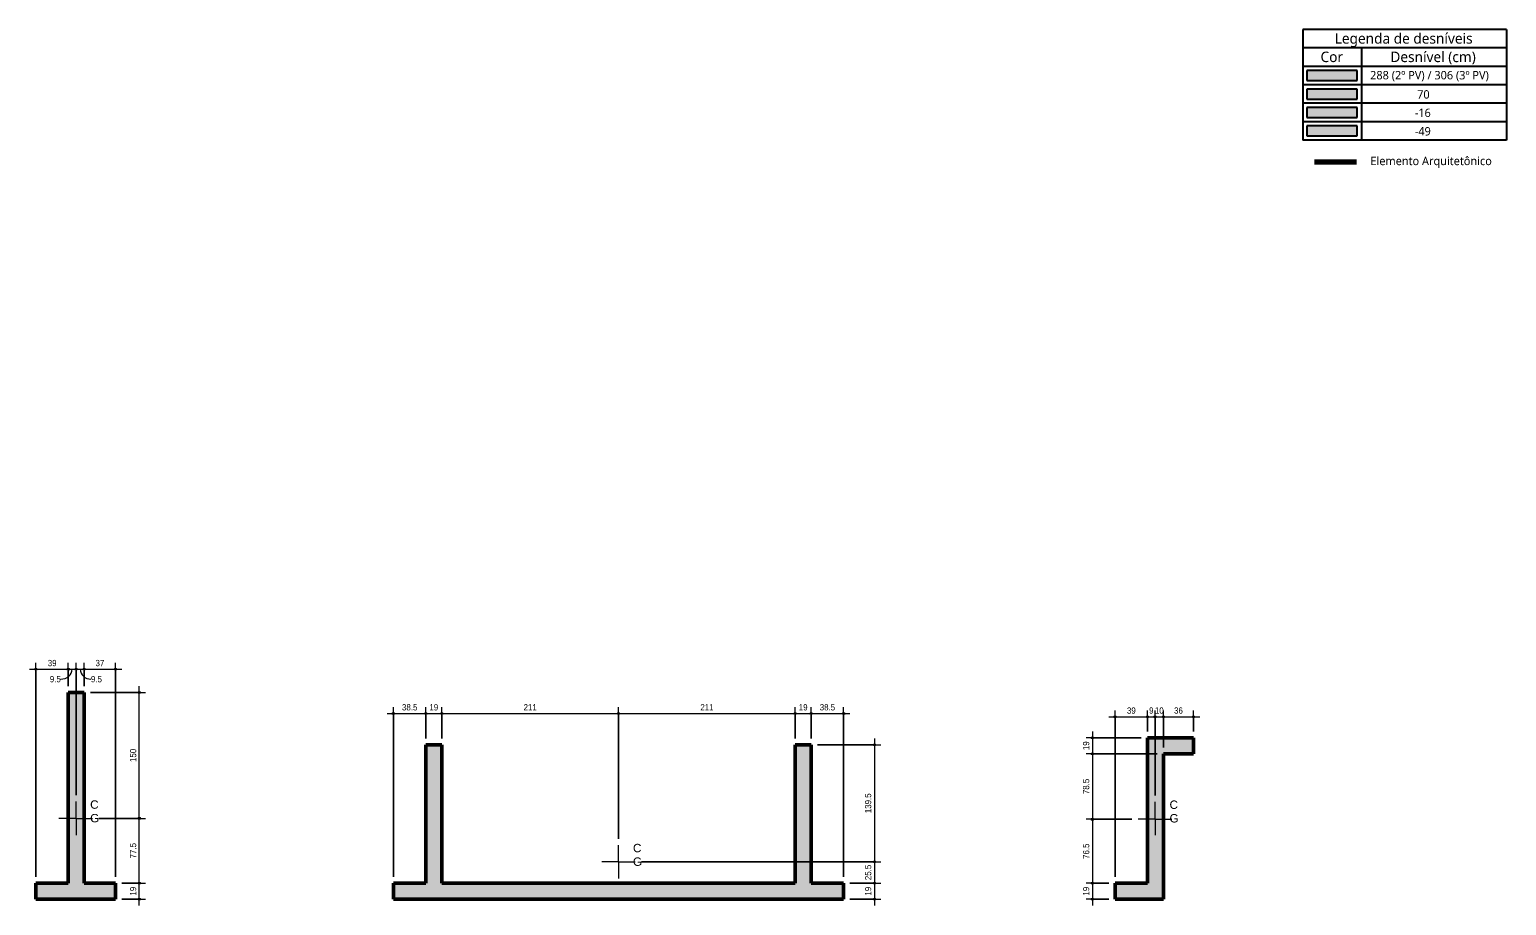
# Model space of a CAD drawing. Header units: centimetres. Extents: x -2198 to 42786, y -3196 to 88064.
# Drawn here: x 12355 to 14116, y -923 to 122 of the extents above; entities that cross this region are included whole.
import ezdxf

# ---------------------------------------------------------------- set-up
doc = ezdxf.new("R2010")
doc.units = ezdxf.units.CM
for name, color, linetype, lineweight in [('A-ANNO-DIMS', 7, 'Continuous', 9), ('A-ANNO-DIMS-50', 7, 'Continuous', 9), ('A-DETL-GENF', 7, 'Continuous', 18), ('A-DETL-IDEN', 7, 'Continuous', 9), ('A-DETL-THIN', 7, 'Continuous', 25), ('G-ANNO-TEXT', 7, 'Continuous', 9), ('S-COLS', 7, 'Continuous', 25)]:
    doc.layers.add(name, color=color, linetype=linetype, lineweight=lineweight)
doc.layers.add('A-DETL', color=7, linetype='Continuous', lineweight=18, true_color=0x00a600)
doc.styles.add('Arial_1', font='arial.ttf', dxfattribs={"height": 10})
doc.styles.add('Arial_2', font='arial.ttf', dxfattribs={"width": 0.9, "height": 7.5})
doc.styles.add('Gadugi_1', font='gadugi.ttf', dxfattribs={"height": 10})
doc.styles.add('Gadugi_5', font='gadugi.ttf', dxfattribs={"height": 12.5})
doc.dimstyles.new('PED_1_5mm_ESQ_1', dxfattribs={"dimscale": 30.48, "dimtxt": 7.651945, "dimasz": 0.328084, "dimexe": 0.246063, "dimexo": 0.246063, "dimgap": 0.049213, "dimtad": 1, "dimdec": 1, "dimrnd": 0.5, "dimdsep": 46, "dimtxsty": 'Arial_2', "dimblk1": 'DOTSMALL', "dimblk2": 'DOTSMALL', "dimsah": 1, "dimcen": 0.09, "dimdle": 0.246063, "dimazin": 0, "dimtfac": 1, "dimtdec": 4, "dimtix": 1, "dimtmove": 1, "dimatfit": 3, "dimfxl": 1, "dimtvp": 1, "dimtolj": 1, "dimtzin": 0, "dimarcsym": 2})
doc.dimstyles.new('PED_1_5mm_ESQ_3', dxfattribs={"dimscale": 30.48, "dimtxt": 7.651945, "dimasz": 0.328084, "dimexe": 0.246063, "dimexo": 0.246063, "dimgap": 0.049213, "dimtad": 1, "dimdec": 1, "dimrnd": 0.5, "dimdsep": 46, "dimtxsty": 'Arial_2', "dimblk1": 'DOTSMALL', "dimblk2": 'DOTSMALL', "dimsah": 1, "dimcen": 0.09, "dimdle": 0.246063, "dimazin": 0, "dimtfac": 1, "dimtdec": 4, "dimtix": 1, "dimtmove": 0, "dimatfit": 3, "dimfxl": 1, "dimtvp": 1, "dimtolj": 1, "dimtzin": 0, "dimarcsym": 2})

# ---------------------------------------------------------------- blocks, each defined once
blk = doc.blocks.new('DIMBLOCK343-DT E 005 - DETALHE P21')
at = {"layer": 'A-ANNO-DIMS-50'}
h = blk.add_hatch(color=256, dxfattribs=at)
edge = h.paths.add_edge_path(flags=0)
edge.add_arc((12362.4, -641.6), 1.25, 0, 360)
h = blk.add_hatch(color=256, dxfattribs=at)
edge = h.paths.add_edge_path(flags=0)
edge.add_arc((12401.1, -641.6), 1.25, 0, 360)
for p, q in [((12354.9, -641.6), (12401.1, -641.6)), ((12362.4, -889.4), (12362.4, -634.1)), ((12362.4, -641.6), (12362.4, -889.4)), ((12401.1, -661.9), (12401.1, -634.1)), ((12401.1, -641.6), (12401.1, -661.9))]:
    blk.add_line(p, q, dxfattribs=at)
for centre in [(12362.4, -641.6), (12401.1, -641.6)]:
    blk.add_circle(centre, 1.25, dxfattribs=at)
at = {"layer": 'A-ANNO-DIMS-50', "color": 0, "insert": (12376.6, -630.4), "char_height": 7.5, "width": 12.431, "attachment_point": 1, "line_spacing_factor": 0.941778, "style": 'Arial_2'}
blk.add_mtext('39', dxfattribs=at)
blk = doc.blocks.new('_DotSmall')
at = {"color": 0, "linetype": 'ByBlock', "const_width": 0.5}
blk.add_lwpolyline([(-0.0625, 0, 1), (0.0625, 0, 1)], format="xyb", close=True, dxfattribs=at)
blk = doc.blocks.new('DIMBLOCK344-DT E 005 - DETALHE P21')
at = {"layer": 'A-ANNO-DIMS-50'}
h = blk.add_hatch(color=256, dxfattribs=at)
edge = h.paths.add_edge_path(flags=0)
edge.add_arc((12401.1, -641.6), 1.25, 0, 360)
h = blk.add_hatch(color=256, dxfattribs=at)
edge = h.paths.add_edge_path(flags=0)
edge.add_arc((12410.4, -641.6), 1.25, 0, 360)
for p, q in [((12401.1, -661.9), (12401.1, -634.1)), ((12401.1, -641.6), (12410.4, -641.6)), ((12401.1, -641.6), (12401.1, -661.9)), ((12410.4, -792), (12410.4, -634.1)), ((12410.4, -641.6), (12410.4, -792))]:
    blk.add_line(p, q, dxfattribs=at)
for centre in [(12401.1, -641.6), (12410.4, -641.6)]:
    blk.add_circle(centre, 1.25, dxfattribs=at)
blk.add_ellipse((12392, -641.6), major_axis=(13.7, 0), ratio=0.857781, start_param=4.712389, end_param=6.283185, dxfattribs=at)
at = {"layer": 'A-ANNO-DIMS-50', "color": 0, "insert": (12379.1, -649.6), "char_height": 7.5, "width": 15.539, "attachment_point": 1, "line_spacing_factor": 0.941778, "style": 'Arial_2'}
blk.add_mtext('9.5', dxfattribs=at)
blk = doc.blocks.new('DIMBLOCK345-DT E 005 - DETALHE P21')
at = {"layer": 'A-ANNO-DIMS-50'}
h = blk.add_hatch(color=256, dxfattribs=at)
edge = h.paths.add_edge_path(flags=0)
edge.add_arc((12410.4, -641.6), 1.25, 0, 360)
h = blk.add_hatch(color=256, dxfattribs=at)
edge = h.paths.add_edge_path(flags=0)
edge.add_arc((12420.1, -641.6), 1.25, 0, 360)
for p, q in [((12410.4, -792), (12410.4, -634.1)), ((12410.4, -641.6), (12420.1, -641.6)), ((12410.4, -641.6), (12410.4, -792)), ((12420.1, -661.9), (12420.1, -634.1)), ((12420.1, -641.6), (12420.1, -661.9))]:
    blk.add_line(p, q, dxfattribs=at)
for centre in [(12410.4, -641.6), (12420.1, -641.6)]:
    blk.add_circle(centre, 1.25, dxfattribs=at)
blk.add_ellipse((12428.1, -641.6), major_axis=(12.8, 0), ratio=0.921926, start_param=3.141593, end_param=4.712389, dxfattribs=at)
at = {"layer": 'A-ANNO-DIMS-50', "color": 0, "insert": (12428.1, -649.6), "char_height": 7.5, "width": 15.539, "attachment_point": 1, "line_spacing_factor": 0.941778, "style": 'Arial_2'}
blk.add_mtext('9.5', dxfattribs=at)
blk = doc.blocks.new('DIMBLOCK346-DT E 005 - DETALHE P21')
at = {"layer": 'A-ANNO-DIMS-50'}
h = blk.add_hatch(color=256, dxfattribs=at)
edge = h.paths.add_edge_path(flags=0)
edge.add_arc((12420.1, -641.6), 1.25, 0, 360)
h = blk.add_hatch(color=256, dxfattribs=at)
edge = h.paths.add_edge_path(flags=0)
edge.add_arc((12457.4, -641.6), 1.25, 0, 360)
for p, q in [((12420.1, -661.9), (12420.1, -634.1)), ((12420.1, -641.6), (12464.9, -641.6)), ((12420.1, -641.6), (12420.1, -661.9)), ((12457.4, -889.4), (12457.4, -634.1)), ((12457.4, -641.6), (12457.4, -889.4))]:
    blk.add_line(p, q, dxfattribs=at)
for centre in [(12420.1, -641.6), (12457.4, -641.6)]:
    blk.add_circle(centre, 1.25, dxfattribs=at)
at = {"layer": 'A-ANNO-DIMS-50', "color": 0, "insert": (12433.6, -630.4), "char_height": 7.5, "width": 12.431, "attachment_point": 1, "line_spacing_factor": 0.941778, "style": 'Arial_2'}
blk.add_mtext('37', dxfattribs=at)
blk = doc.blocks.new('DIMBLOCK347-DT E 005 - DETALHE P21')
at = {"layer": 'A-ANNO-DIMS-50'}
h = blk.add_hatch(color=256, dxfattribs=at)
edge = h.paths.add_edge_path(flags=0)
edge.add_arc((12485.8, -896.9), 1.25, 0, 360)
h = blk.add_hatch(color=256, dxfattribs=at)
edge = h.paths.add_edge_path(flags=0)
edge.add_arc((12485.8, -915.9), 1.25, 0, 360)
for p, q in [((12464.9, -896.9), (12493.3, -896.9)), ((12485.8, -896.9), (12464.9, -896.9)), ((12485.8, -923.4), (12485.8, -896.9)), ((12464.9, -915.9), (12493.3, -915.9)), ((12485.8, -915.9), (12464.9, -915.9))]:
    blk.add_line(p, q, dxfattribs=at)
for centre in [(12485.8, -896.9), (12485.8, -915.9)]:
    blk.add_circle(centre, 1.25, dxfattribs=at)
at = {"layer": 'A-ANNO-DIMS-50', "color": 0, "insert": (12474.6, -911.6), "char_height": 7.5, "width": 12.431, "attachment_point": 1, "rotation": 90, "line_spacing_factor": 0.941778, "style": 'Arial_2'}
blk.add_mtext('19', dxfattribs=at)
blk = doc.blocks.new('DIMBLOCK348-DT E 005 - DETALHE P21')
at = {"layer": 'A-ANNO-DIMS-50'}
h = blk.add_hatch(color=256, dxfattribs=at)
edge = h.paths.add_edge_path(flags=0)
edge.add_arc((12485.8, -819.5), 1.25, 0, 360)
h = blk.add_hatch(color=256, dxfattribs=at)
edge = h.paths.add_edge_path(flags=0)
edge.add_arc((12485.8, -896.9), 1.25, 0, 360)
for p, q in [((12437.4, -819.5), (12493.3, -819.5)), ((12485.8, -819.5), (12437.4, -819.5)), ((12485.8, -896.9), (12485.8, -819.5)), ((12464.9, -896.9), (12493.3, -896.9)), ((12485.8, -896.9), (12464.9, -896.9))]:
    blk.add_line(p, q, dxfattribs=at)
for centre in [(12485.8, -819.5), (12485.8, -896.9)]:
    blk.add_circle(centre, 1.25, dxfattribs=at)
at = {"layer": 'A-ANNO-DIMS-50', "color": 0, "insert": (12474.6, -867.3), "char_height": 7.5, "width": 21.755, "attachment_point": 1, "rotation": 90, "line_spacing_factor": 0.941778, "style": 'Arial_2'}
blk.add_mtext('77.5', dxfattribs=at)
blk = doc.blocks.new('DIMBLOCK349-DT E 005 - DETALHE P21')
at = {"layer": 'A-ANNO-DIMS-50'}
h = blk.add_hatch(color=256, dxfattribs=at)
edge = h.paths.add_edge_path(flags=0)
edge.add_arc((12485.8, -669.4), 1.25, 0, 360)
h = blk.add_hatch(color=256, dxfattribs=at)
edge = h.paths.add_edge_path(flags=0)
edge.add_arc((12485.8, -819.5), 1.25, 0, 360)
for p, q in [((12485.8, -819.5), (12485.8, -661.9)), ((12427.6, -669.4), (12493.3, -669.4)), ((12485.8, -669.4), (12427.6, -669.4)), ((12437.4, -819.5), (12493.3, -819.5)), ((12485.8, -819.5), (12437.4, -819.5))]:
    blk.add_line(p, q, dxfattribs=at)
for centre in [(12485.8, -669.4), (12485.8, -819.5)]:
    blk.add_circle(centre, 1.25, dxfattribs=at)
at = {"layer": 'A-ANNO-DIMS-50', "color": 0, "insert": (12474.6, -752.2), "char_height": 7.5, "width": 18.647, "attachment_point": 1, "rotation": 90, "line_spacing_factor": 0.941778, "style": 'Arial_2'}
blk.add_mtext('150', dxfattribs=at)
blk = doc.blocks.new('DIMBLOCK350-DT E 006 - DETALHE P22')
at = {"layer": 'A-ANNO-DIMS-50'}
h = blk.add_hatch(color=256, dxfattribs=at)
edge = h.paths.add_edge_path(flags=0)
edge.add_arc((12788.8, -694.5), 1.25, 0, 360)
h = blk.add_hatch(color=256, dxfattribs=at)
edge = h.paths.add_edge_path(flags=0)
edge.add_arc((12827.5, -694.5), 1.25, 0, 360)
for p, q in [((12781.3, -694.5), (12827.5, -694.5)), ((12788.8, -889.4), (12788.8, -687)), ((12788.8, -694.5), (12788.8, -889.4)), ((12827.5, -724.3), (12827.5, -687)), ((12827.5, -694.5), (12827.5, -724.3))]:
    blk.add_line(p, q, dxfattribs=at)
for centre in [(12788.8, -694.5), (12827.5, -694.5)]:
    blk.add_circle(centre, 1.25, dxfattribs=at)
at = {"layer": 'A-ANNO-DIMS-50', "color": 0, "insert": (12799.1, -683.2), "char_height": 7.5, "width": 21.755, "attachment_point": 1, "line_spacing_factor": 0.941778, "style": 'Arial_2'}
blk.add_mtext('38.5', dxfattribs=at)
blk = doc.blocks.new('DIMBLOCK351-DT E 006 - DETALHE P22')
at = {"layer": 'A-ANNO-DIMS-50'}
h = blk.add_hatch(color=256, dxfattribs=at)
edge = h.paths.add_edge_path(flags=0)
edge.add_arc((12827.5, -694.5), 1.25, 0, 360)
h = blk.add_hatch(color=256, dxfattribs=at)
edge = h.paths.add_edge_path(flags=0)
edge.add_arc((12846.5, -694.5), 1.25, 0, 360)
for p, q in [((12827.5, -724.3), (12827.5, -687)), ((12827.5, -694.5), (12846.5, -694.5)), ((12827.5, -694.5), (12827.5, -724.3)), ((12846.5, -724.3), (12846.5, -687)), ((12846.5, -694.5), (12846.5, -724.3))]:
    blk.add_line(p, q, dxfattribs=at)
for centre in [(12827.5, -694.5), (12846.5, -694.5)]:
    blk.add_circle(centre, 1.25, dxfattribs=at)
at = {"layer": 'A-ANNO-DIMS-50', "color": 0, "insert": (12831.8, -683.2), "char_height": 7.5, "width": 12.431, "attachment_point": 1, "line_spacing_factor": 0.941778, "style": 'Arial_2'}
blk.add_mtext('19', dxfattribs=at)
blk = doc.blocks.new('DIMBLOCK352-DT E 006 - DETALHE P22')
at = {"layer": 'A-ANNO-DIMS-50'}
h = blk.add_hatch(color=256, dxfattribs=at)
edge = h.paths.add_edge_path(flags=0)
edge.add_arc((12846.5, -694.5), 1.25, 0, 360)
h = blk.add_hatch(color=256, dxfattribs=at)
edge = h.paths.add_edge_path(flags=0)
edge.add_arc((13057.3, -694.5), 1.25, 0, 360)
for p, q in [((12846.5, -724.3), (12846.5, -687)), ((12846.5, -694.5), (13057.3, -694.5)), ((12846.5, -694.5), (12846.5, -724.3)), ((13057.3, -843.9), (13057.3, -687)), ((13057.3, -694.5), (13057.3, -843.9))]:
    blk.add_line(p, q, dxfattribs=at)
for centre in [(12846.5, -694.5), (13057.3, -694.5)]:
    blk.add_circle(centre, 1.25, dxfattribs=at)
at = {"layer": 'A-ANNO-DIMS-50', "color": 0, "insert": (12944.1, -683.2), "char_height": 7.5, "width": 18.647, "attachment_point": 1, "line_spacing_factor": 0.941778, "style": 'Arial_2'}
blk.add_mtext('211', dxfattribs=at)
blk = doc.blocks.new('DIMBLOCK353-DT E 006 - DETALHE P22')
at = {"layer": 'A-ANNO-DIMS-50'}
h = blk.add_hatch(color=256, dxfattribs=at)
edge = h.paths.add_edge_path(flags=0)
edge.add_arc((13057.3, -694.5), 1.25, 0, 360)
h = blk.add_hatch(color=256, dxfattribs=at)
edge = h.paths.add_edge_path(flags=0)
edge.add_arc((13268, -694.5), 1.25, 0, 360)
for p, q in [((13057.3, -843.9), (13057.3, -687)), ((13057.3, -694.5), (13268, -694.5)), ((13057.3, -694.5), (13057.3, -843.9)), ((13268, -724.3), (13268, -687)), ((13268, -694.5), (13268, -724.3))]:
    blk.add_line(p, q, dxfattribs=at)
for centre in [(13057.3, -694.5), (13268, -694.5)]:
    blk.add_circle(centre, 1.25, dxfattribs=at)
at = {"layer": 'A-ANNO-DIMS-50', "color": 0, "insert": (13154.9, -683.2), "char_height": 7.5, "width": 18.647, "attachment_point": 1, "line_spacing_factor": 0.941778, "style": 'Arial_2'}
blk.add_mtext('211', dxfattribs=at)
blk = doc.blocks.new('DIMBLOCK354-DT E 006 - DETALHE P22')
at = {"layer": 'A-ANNO-DIMS-50'}
h = blk.add_hatch(color=256, dxfattribs=at)
edge = h.paths.add_edge_path(flags=0)
edge.add_arc((13268, -694.5), 1.25, 0, 360)
h = blk.add_hatch(color=256, dxfattribs=at)
edge = h.paths.add_edge_path(flags=0)
edge.add_arc((13287, -694.5), 1.25, 0, 360)
for p, q in [((13268, -724.3), (13268, -687)), ((13268, -694.5), (13287, -694.5)), ((13268, -694.5), (13268, -724.3)), ((13287, -724.3), (13287, -687)), ((13287, -694.5), (13287, -724.3))]:
    blk.add_line(p, q, dxfattribs=at)
for centre in [(13268, -694.5), (13287, -694.5)]:
    blk.add_circle(centre, 1.25, dxfattribs=at)
at = {"layer": 'A-ANNO-DIMS-50', "color": 0, "insert": (13272.3, -683.2), "char_height": 7.5, "width": 12.431, "attachment_point": 1, "line_spacing_factor": 0.941778, "style": 'Arial_2'}
blk.add_mtext('19', dxfattribs=at)
blk = doc.blocks.new('DIMBLOCK355-DT E 006 - DETALHE P22')
at = {"layer": 'A-ANNO-DIMS-50'}
h = blk.add_hatch(color=256, dxfattribs=at)
edge = h.paths.add_edge_path(flags=0)
edge.add_arc((13287, -694.5), 1.25, 0, 360)
h = blk.add_hatch(color=256, dxfattribs=at)
edge = h.paths.add_edge_path(flags=0)
edge.add_arc((13325.8, -694.5), 1.25, 0, 360)
for p, q in [((13287, -724.3), (13287, -687)), ((13287, -694.5), (13333.3, -694.5)), ((13287, -694.5), (13287, -724.3)), ((13325.8, -889.4), (13325.8, -687)), ((13325.8, -694.5), (13325.8, -889.4))]:
    blk.add_line(p, q, dxfattribs=at)
for centre in [(13287, -694.5), (13325.8, -694.5)]:
    blk.add_circle(centre, 1.25, dxfattribs=at)
at = {"layer": 'A-ANNO-DIMS-50', "color": 0, "insert": (13297.3, -683.2), "char_height": 7.5, "width": 21.755, "attachment_point": 1, "line_spacing_factor": 0.941778, "style": 'Arial_2'}
blk.add_mtext('38.5', dxfattribs=at)
blk = doc.blocks.new('DIMBLOCK356-DT E 006 - DETALHE P22')
at = {"layer": 'A-ANNO-DIMS-50'}
h = blk.add_hatch(color=256, dxfattribs=at)
edge = h.paths.add_edge_path(flags=0)
edge.add_arc((13362.5, -731.8), 1.25, 0, 360)
h = blk.add_hatch(color=256, dxfattribs=at)
edge = h.paths.add_edge_path(flags=0)
edge.add_arc((13362.5, -871.4), 1.25, 0, 360)
for p, q in [((13294.5, -731.8), (13370, -731.8)), ((13362.5, -731.8), (13294.5, -731.8)), ((13362.5, -724.3), (13362.5, -871.4)), ((13084.8, -871.4), (13370, -871.4)), ((13362.5, -871.4), (13084.8, -871.4))]:
    blk.add_line(p, q, dxfattribs=at)
for centre in [(13362.5, -731.8), (13362.5, -871.4)]:
    blk.add_circle(centre, 1.25, dxfattribs=at)
at = {"layer": 'A-ANNO-DIMS-50', "color": 0, "insert": (13351.2, -813.3), "char_height": 7.5, "width": 27.971, "attachment_point": 1, "rotation": 90, "line_spacing_factor": 0.941778, "style": 'Arial_2'}
blk.add_mtext('139.5', dxfattribs=at)
blk = doc.blocks.new('DIMBLOCK357-DT E 006 - DETALHE P22')
at = {"layer": 'A-ANNO-DIMS-50'}
h = blk.add_hatch(color=256, dxfattribs=at)
edge = h.paths.add_edge_path(flags=0)
edge.add_arc((13362.5, -871.4), 1.25, 0, 360)
h = blk.add_hatch(color=256, dxfattribs=at)
edge = h.paths.add_edge_path(flags=0)
edge.add_arc((13362.5, -896.9), 1.25, 0, 360)
for p, q in [((13084.8, -871.4), (13370, -871.4)), ((13362.5, -871.4), (13084.8, -871.4)), ((13362.5, -871.4), (13362.5, -896.9)), ((13333.3, -896.9), (13370, -896.9)), ((13362.5, -896.9), (13333.3, -896.9))]:
    blk.add_line(p, q, dxfattribs=at)
for centre in [(13362.5, -871.4), (13362.5, -896.9)]:
    blk.add_circle(centre, 1.25, dxfattribs=at)
at = {"layer": 'A-ANNO-DIMS-50', "color": 0, "insert": (13351.2, -893.2), "char_height": 7.5, "width": 21.755, "attachment_point": 1, "rotation": 90, "line_spacing_factor": 0.941778, "style": 'Arial_2'}
blk.add_mtext('25.5', dxfattribs=at)
blk = doc.blocks.new('DIMBLOCK358-DT E 006 - DETALHE P22')
at = {"layer": 'A-ANNO-DIMS-50'}
h = blk.add_hatch(color=256, dxfattribs=at)
edge = h.paths.add_edge_path(flags=0)
edge.add_arc((13362.5, -896.9), 1.25, 0, 360)
h = blk.add_hatch(color=256, dxfattribs=at)
edge = h.paths.add_edge_path(flags=0)
edge.add_arc((13362.5, -915.9), 1.25, 0, 360)
for p, q in [((13333.3, -896.9), (13370, -896.9)), ((13362.5, -896.9), (13333.3, -896.9)), ((13362.5, -896.9), (13362.5, -923.4)), ((13333.3, -915.9), (13370, -915.9)), ((13362.5, -915.9), (13333.3, -915.9))]:
    blk.add_line(p, q, dxfattribs=at)
for centre in [(13362.5, -896.9), (13362.5, -915.9)]:
    blk.add_circle(centre, 1.25, dxfattribs=at)
at = {"layer": 'A-ANNO-DIMS-50', "color": 0, "insert": (13351.2, -911.6), "char_height": 7.5, "width": 12.431, "attachment_point": 1, "rotation": 90, "line_spacing_factor": 0.941778, "style": 'Arial_2'}
blk.add_mtext('19', dxfattribs=at)
blk = doc.blocks.new('DIMBLOCK359-DT E 007 - DETALHE P24')
at = {"layer": 'A-ANNO-DIMS-50'}
h = blk.add_hatch(color=256, dxfattribs=at)
edge = h.paths.add_edge_path(flags=0)
edge.add_arc((13649.5, -698.3), 1.25, 0, 360)
h = blk.add_hatch(color=256, dxfattribs=at)
edge = h.paths.add_edge_path(flags=0)
edge.add_arc((13688.2, -698.3), 1.25, 0, 360)
for p, q in [((13642, -698.3), (13688.2, -698.3)), ((13649.5, -889.4), (13649.5, -690.8)), ((13649.5, -698.3), (13649.5, -889.4)), ((13688.2, -715.9), (13688.2, -690.8)), ((13688.2, -698.3), (13688.2, -715.9))]:
    blk.add_line(p, q, dxfattribs=at)
for centre in [(13649.5, -698.3), (13688.2, -698.3)]:
    blk.add_circle(centre, 1.25, dxfattribs=at)
at = {"layer": 'A-ANNO-DIMS-50', "color": 0, "insert": (13663.7, -687.1), "char_height": 7.5, "width": 12.431, "attachment_point": 1, "line_spacing_factor": 0.941778, "style": 'Arial_2'}
blk.add_mtext('39', dxfattribs=at)
blk = doc.blocks.new('DIMBLOCK360-DT E 007 - DETALHE P24')
at = {"layer": 'A-ANNO-DIMS-50'}
h = blk.add_hatch(color=256, dxfattribs=at)
edge = h.paths.add_edge_path(flags=0)
edge.add_arc((13688.2, -698.3), 1.25, 0, 360)
h = blk.add_hatch(color=256, dxfattribs=at)
edge = h.paths.add_edge_path(flags=0)
edge.add_arc((13697.2, -698.3), 1.25, 0, 360)
for p, q in [((13688.2, -715.9), (13688.2, -690.8)), ((13688.2, -698.3), (13697.2, -698.3)), ((13688.2, -698.3), (13688.2, -715.9)), ((13697.2, -792.2), (13697.2, -690.8)), ((13697.2, -698.3), (13697.2, -792.2))]:
    blk.add_line(p, q, dxfattribs=at)
for centre in [(13688.2, -698.3), (13697.2, -698.3)]:
    blk.add_circle(centre, 1.25, dxfattribs=at)
at = {"layer": 'A-ANNO-DIMS-50', "color": 0, "insert": (13690.1, -687.1), "char_height": 7.5, "width": 6.216, "attachment_point": 1, "line_spacing_factor": 0.941778, "style": 'Arial_2'}
blk.add_mtext('9', dxfattribs=at)
blk = doc.blocks.new('DIMBLOCK361-DT E 007 - DETALHE P24')
at = {"layer": 'A-ANNO-DIMS-50'}
h = blk.add_hatch(color=256, dxfattribs=at)
edge = h.paths.add_edge_path(flags=0)
edge.add_arc((13697.2, -698.3), 1.25, 0, 360)
h = blk.add_hatch(color=256, dxfattribs=at)
edge = h.paths.add_edge_path(flags=0)
edge.add_arc((13707.2, -698.3), 1.25, 0, 360)
for p, q in [((13697.2, -792.2), (13697.2, -690.8)), ((13697.2, -698.3), (13707.2, -698.3)), ((13697.2, -698.3), (13697.2, -792.2)), ((13707.2, -734.9), (13707.2, -690.8)), ((13707.2, -698.3), (13707.2, -734.9))]:
    blk.add_line(p, q, dxfattribs=at)
for centre in [(13697.2, -698.3), (13707.2, -698.3)]:
    blk.add_circle(centre, 1.25, dxfattribs=at)
at = {"layer": 'A-ANNO-DIMS-50', "color": 0, "insert": (13697, -687.1), "char_height": 7.5, "width": 12.431, "attachment_point": 1, "line_spacing_factor": 0.941778, "style": 'Arial_2'}
blk.add_mtext('10', dxfattribs=at)
blk = doc.blocks.new('DIMBLOCK362-DT E 007 - DETALHE P24')
at = {"layer": 'A-ANNO-DIMS-50'}
h = blk.add_hatch(color=256, dxfattribs=at)
edge = h.paths.add_edge_path(flags=0)
edge.add_arc((13707.2, -698.3), 1.25, 0, 360)
h = blk.add_hatch(color=256, dxfattribs=at)
edge = h.paths.add_edge_path(flags=0)
edge.add_arc((13743, -698.3), 1.25, 0, 360)
for p, q in [((13707.2, -734.9), (13707.2, -690.8)), ((13707.2, -698.3), (13750.5, -698.3)), ((13707.2, -698.3), (13707.2, -734.9)), ((13743, -715.9), (13743, -690.8)), ((13743, -698.3), (13743, -715.9))]:
    blk.add_line(p, q, dxfattribs=at)
for centre in [(13707.2, -698.3), (13743, -698.3)]:
    blk.add_circle(centre, 1.25, dxfattribs=at)
at = {"layer": 'A-ANNO-DIMS-50', "color": 0, "insert": (13719.9, -687.1), "char_height": 7.5, "width": 12.431, "attachment_point": 1, "line_spacing_factor": 0.941778, "style": 'Arial_2'}
blk.add_mtext('36', dxfattribs=at)
blk = doc.blocks.new('DIMBLOCK363-DT E 007 - DETALHE P24')
at = {"layer": 'A-ANNO-DIMS-50'}
h = blk.add_hatch(color=256, dxfattribs=at)
edge = h.paths.add_edge_path(flags=0)
edge.add_arc((13622.4, -723.4), 1.25, 0, 360)
h = blk.add_hatch(color=256, dxfattribs=at)
edge = h.paths.add_edge_path(flags=0)
edge.add_arc((13622.4, -742.4), 1.25, 0, 360)
for p, q in [((13622.4, -715.9), (13622.4, -742.4)), ((13680.7, -723.4), (13614.9, -723.4)), ((13622.4, -723.4), (13680.7, -723.4)), ((13699.7, -742.4), (13614.9, -742.4)), ((13622.4, -742.4), (13699.7, -742.4))]:
    blk.add_line(p, q, dxfattribs=at)
for centre in [(13622.4, -723.4), (13622.4, -742.4)]:
    blk.add_circle(centre, 1.25, dxfattribs=at)
at = {"layer": 'A-ANNO-DIMS-50', "color": 0, "insert": (13611.2, -738.1), "char_height": 7.5, "width": 12.431, "attachment_point": 1, "rotation": 90, "line_spacing_factor": 0.941778, "style": 'Arial_2'}
blk.add_mtext('19', dxfattribs=at)
blk = doc.blocks.new('DIMBLOCK364-DT E 007 - DETALHE P24')
at = {"layer": 'A-ANNO-DIMS-50'}
h = blk.add_hatch(color=256, dxfattribs=at)
edge = h.paths.add_edge_path(flags=0)
edge.add_arc((13622.4, -742.4), 1.25, 0, 360)
h = blk.add_hatch(color=256, dxfattribs=at)
edge = h.paths.add_edge_path(flags=0)
edge.add_arc((13622.4, -820.6), 1.25, 0, 360)
for p, q in [((13699.7, -742.4), (13614.9, -742.4)), ((13622.4, -742.4), (13622.4, -820.6)), ((13622.4, -742.4), (13699.7, -742.4)), ((13669.7, -820.6), (13614.9, -820.6)), ((13622.4, -820.6), (13669.7, -820.6))]:
    blk.add_line(p, q, dxfattribs=at)
for centre in [(13622.4, -742.4), (13622.4, -820.6)]:
    blk.add_circle(centre, 1.25, dxfattribs=at)
at = {"layer": 'A-ANNO-DIMS-50', "color": 0, "insert": (13611.2, -790.6), "char_height": 7.5, "width": 21.755, "attachment_point": 1, "rotation": 90, "line_spacing_factor": 0.941778, "style": 'Arial_2'}
blk.add_mtext('78.5', dxfattribs=at)
blk = doc.blocks.new('DIMBLOCK365-DT E 007 - DETALHE P24')
at = {"layer": 'A-ANNO-DIMS-50'}
h = blk.add_hatch(color=256, dxfattribs=at)
edge = h.paths.add_edge_path(flags=0)
edge.add_arc((13622.4, -820.6), 1.25, 0, 360)
h = blk.add_hatch(color=256, dxfattribs=at)
edge = h.paths.add_edge_path(flags=0)
edge.add_arc((13622.4, -896.9), 1.25, 0, 360)
for p, q in [((13669.7, -820.6), (13614.9, -820.6)), ((13622.4, -820.6), (13622.4, -896.9)), ((13622.4, -820.6), (13669.7, -820.6)), ((13642, -896.9), (13614.9, -896.9)), ((13622.4, -896.9), (13642, -896.9))]:
    blk.add_line(p, q, dxfattribs=at)
for centre in [(13622.4, -820.6), (13622.4, -896.9)]:
    blk.add_circle(centre, 1.25, dxfattribs=at)
at = {"layer": 'A-ANNO-DIMS-50', "color": 0, "insert": (13611.2, -867.9), "char_height": 7.5, "width": 21.755, "attachment_point": 1, "rotation": 90, "line_spacing_factor": 0.941778, "style": 'Arial_2'}
blk.add_mtext('76.5', dxfattribs=at)
blk = doc.blocks.new('DIMBLOCK366-DT E 007 - DETALHE P24')
at = {"layer": 'A-ANNO-DIMS-50'}
h = blk.add_hatch(color=256, dxfattribs=at)
edge = h.paths.add_edge_path(flags=0)
edge.add_arc((13622.4, -896.9), 1.25, 0, 360)
h = blk.add_hatch(color=256, dxfattribs=at)
edge = h.paths.add_edge_path(flags=0)
edge.add_arc((13622.4, -915.9), 1.25, 0, 360)
for p, q in [((13642, -896.9), (13614.9, -896.9)), ((13622.4, -896.9), (13622.4, -923.4)), ((13622.4, -896.9), (13642, -896.9)), ((13642, -915.9), (13614.9, -915.9)), ((13622.4, -915.9), (13642, -915.9))]:
    blk.add_line(p, q, dxfattribs=at)
for centre in [(13622.4, -896.9), (13622.4, -915.9)]:
    blk.add_circle(centre, 1.25, dxfattribs=at)
at = {"layer": 'A-ANNO-DIMS-50', "color": 0, "insert": (13611.2, -911.6), "char_height": 7.5, "width": 12.431, "attachment_point": 1, "rotation": 90, "line_spacing_factor": 0.941778, "style": 'Arial_2'}
blk.add_mtext('19', dxfattribs=at)

msp = doc.modelspace()

# ---------------------------------------------------------------- hatches: boundary and pattern name
at = {"layer": 'A-DETL-GENF', "true_color": 0xe6b8b7}
msp.add_hatch(color=9, dxfattribs=at).paths.add_polyline_path([(13938.3, 60.81), (13938.3, 72.81), (13878.3, 72.81), (13878.3, 60.81)], flags=0)
at = {"layer": 'A-DETL-GENF', "true_color": 0xccffcc}
msp.add_hatch(color=254, dxfattribs=at).paths.add_polyline_path([(13938.3, 38.81), (13938.3, 50.81), (13878.3, 50.81), (13878.3, 38.81)], flags=0)
at = {"layer": 'A-DETL-GENF', "true_color": 0xffffcc}
msp.add_hatch(color=7, dxfattribs=at).paths.add_polyline_path([(13938.3, 16.81), (13938.3, 28.81), (13878.3, 28.81), (13878.3, 16.81)], flags=0)
at = {"layer": 'A-DETL-GENF', "true_color": 0xa7d7e1}
msp.add_hatch(color=9, dxfattribs=at).paths.add_polyline_path([(13938.3, -5.19), (13938.3, 6.81), (13878.3, 6.81), (13878.3, -5.19)], flags=0)
at = {"layer": 'S-COLS', "true_color": 0x808080}
for points in [[(12362.38, -915.95), (12457.38, -915.95), (12457.38, -896.95), (12420.13, -896.95), (12420.13, -669.38), (12401.13, -669.38), (12401.13, -896.95), (12362.38, -896.95)], [(12788.77, -915.95), (13325.76, -915.95), (13325.76, -896.95), (13287.01, -896.95), (13287.01, -731.83), (13268.01, -731.83), (13268.01, -896.95), (12846.5, -896.95), (12846.5, -731.83), (12827.5, -731.83), (12827.5, -896.95), (12788.77, -896.95)], [(13707.23, -915.95), (13707.23, -742.38), (13742.98, -742.38), (13742.98, -723.38), (13688.23, -723.38), (13688.23, -896.95), (13649.48, -896.95), (13649.48, -915.95)]]:
    msp.add_hatch(color=8, dxfattribs=at).paths.add_polyline_path(points, flags=0)

# ---------------------------------------------------------------- linework, layer by layer
at = {"layer": 'A-DETL', "color": 7}
for p, q in [((12410.4, -819.47), (12410.4, -799.47)), ((13697.21, -820.64), (13697.21, -799.66)), ((12410.4, -819.47), (12389.88, -819.47)), ((12410.4, -819.47), (12429.88, -819.47)), ((12410.4, -819.47), (12410.4, -839.47)), ((13697.21, -820.64), (13677.21, -820.64)), ((13697.21, -820.64), (13717.21, -820.64)), ((13697.21, -820.64), (13697.21, -839.66)), ((13057.26, -871.39), (13057.26, -851.39)), ((13057.26, -871.39), (13037.27, -871.39)), ((13057.26, -871.39), (13077.27, -871.39)), ((13057.26, -871.39), (13057.26, -891.39))]:
    msp.add_line(p, q, dxfattribs=at)
at = {"layer": 'A-DETL-THIN'}
for p, q in [((14116.3, 121.81), (13873.3, 121.81)), ((13873.3, 121.81), (13873.3, -10.19)), ((14116.3, 121.81), (14116.3, -10.19)), ((14116.3, 99.81), (13873.3, 99.81)), ((13943.3, 99.81), (13943.3, -10.19)), ((14116.3, 77.81), (13873.3, 77.81)), ((13938.3, 72.81), (13878.3, 72.81)), ((13878.3, 72.81), (13878.3, 60.81)), ((13938.3, 60.81), (13938.3, 72.81)), ((14116.3, 55.81), (13873.3, 55.81)), ((13878.3, 60.81), (13938.3, 60.81)), ((13938.3, 50.81), (13878.3, 50.81)), ((13878.3, 50.81), (13878.3, 38.81)), ((13878.3, 38.81), (13938.3, 38.81)), ((13938.3, 38.81), (13938.3, 50.81)), ((14116.3, 33.81), (13873.3, 33.81)), ((13938.3, 28.81), (13878.3, 28.81)), ((13878.3, 28.81), (13878.3, 16.81)), ((13938.3, 16.81), (13938.3, 28.81)), ((14116.3, 11.81), (13873.3, 11.81)), ((13878.3, 16.81), (13938.3, 16.81)), ((13938.3, 6.81), (13878.3, 6.81)), ((13878.3, 6.81), (13878.3, -5.19)), ((13938.3, -5.19), (13938.3, 6.81)), ((14116.3, -10.19), (13873.3, -10.19)), ((13878.3, -5.19), (13938.3, -5.19))]:
    msp.add_line(p, q, dxfattribs=at)
at = {"layer": 'A-DETL-THIN', "color": 190, "lineweight": 70, "true_color": 0x8000ff}
msp.add_line((13937.44, -36.35), (13887.44, -36.35), dxfattribs=at)
at = {"layer": 'S-COLS', "lineweight": 50}
for p, q in [((12401.13, -896.95), (12401.13, -669.38)), ((12401.13, -669.38), (12420.13, -669.38)), ((12420.13, -669.38), (12420.13, -896.95)), ((12827.5, -896.95), (12827.5, -731.83)), ((12827.5, -731.83), (12846.5, -731.83)), ((12846.5, -731.83), (12846.5, -896.95)), ((13268.01, -896.95), (13268.01, -731.83)), ((13268.01, -731.83), (13287.01, -731.83)), ((13287.01, -731.83), (13287.01, -896.95)), ((13688.23, -896.95), (13688.23, -723.38)), ((13688.23, -723.38), (13742.98, -723.38)), ((13742.98, -723.38), (13742.98, -742.38)), ((13742.98, -742.38), (13707.23, -742.38)), ((13707.23, -742.38), (13707.23, -915.95)), ((12362.38, -915.95), (12362.38, -896.95)), ((12362.38, -896.95), (12401.13, -896.95)), ((12420.13, -896.95), (12457.38, -896.95)), ((12457.38, -896.95), (12457.38, -915.95)), ((12788.77, -915.95), (12788.77, -896.95)), ((12788.77, -896.95), (12827.5, -896.95)), ((12846.5, -896.95), (13268.01, -896.95)), ((13287.01, -896.95), (13325.76, -896.95)), ((13325.76, -896.95), (13325.76, -915.95)), ((13649.48, -915.95), (13649.48, -896.95)), ((13649.48, -896.95), (13688.23, -896.95)), ((12457.38, -915.95), (12362.38, -915.95)), ((13325.76, -915.95), (12788.77, -915.95)), ((13707.23, -915.95), (13649.48, -915.95))]:
    msp.add_line(p, q, dxfattribs=at)

# ---------------------------------------------------------------- texts
at = {"layer": 'A-DETL-IDEN', "char_height": 10, "attachment_point": 1, "style": 'Gadugi_1'}
for s, insert, width in [('70', (14009.78, 49.39), 18.4388), ('-16', (14006.96, 27.39), 25.2532), ('-49', (14006.96, 5.39), 25.2532)]:
    msp.add_mtext(s, dxfattribs=dict(at, insert=insert, width=width))
at = {"layer": 'G-ANNO-TEXT', "attachment_point": 1}
for s, insert, char_height, width, style in [('Legenda de desníveis', (13911.48, 117.44), 12.5, 200.8227, 'Gadugi_5'), ('Cor', (13894.57, 95.44), 12.5, 32.8692, 'Gadugi_5'), ('Desnível (cm)', (13977.87, 95.44), 12.5, 125.4641, 'Gadugi_5'), ('288 (2º PV) / 306 (3º PV)', (13953.72, 72.31), 10, 186.3923, 'Gadugi_1'), ('Elemento Arquitetônico', (13954.07, -30), 10, 179.1772, 'Gadugi_1'), ('C', (12427.14, -798.03), 10, 12.4262, 'Arial_1'), ('C', (13714.47, -798.22), 10, 12.4262, 'Arial_1'), ('G', (12427.14, -814.23), 10, 13.2278, 'Arial_1'), ('G', (13714.47, -814.42), 10, 13.2278, 'Arial_1'), ('C', (13074.53, -849.94), 10, 12.4262, 'Arial_1'), ('G', (13074.53, -866.15), 10, 13.2278, 'Arial_1')]:
    msp.add_mtext(s, dxfattribs=dict(at, insert=insert, char_height=char_height, width=width, style=style))

# ---------------------------------------------------------------- dimensions: what is measured, and where the dimension line sits
at = {"layer": 'A-ANNO-DIMS'}
for base, p1, p2, override, picture, middle in [((12401.1257862, -641.6444617), (12362.3757861, -896.9495001), (12401.1257862, -669.3807419), {"dimpost": '<>', "dimfxl": 230.844325}, 'DIMBLOCK343-DT E 005 - DETALHE P21', (12381.7507862, -636.3126062)), ((12457.3757861, -641.6444617), (12420.1257862, -669.3807419), (12457.3757861, -896.9495001), {"dimpost": '<>', "dimfxl": 230.597273}, 'DIMBLOCK346-DT E 005 - DETALHE P21', (12438.7507862, -636.3126062)), ((12827.5, -694.47), (12788.77, -896.95), (12827.5, -731.83), {"dimpost": '<>', "dimfxl": 169.602953}, 'DIMBLOCK350-DT E 006 - DETALHE P22', (12808.13, -689.14)), ((12846.5, -694.47), (12827.5, -731.83), (12846.5, -731.83), {"dimpost": '<>', "dimfxl": 19}, 'DIMBLOCK351-DT E 006 - DETALHE P22', (12837, -689.14)), ((13057.26, -694.47), (12846.5, -731.83), (13057.26, -851.39), {"dimpost": '<>', "dimfxl": 242.313026}, 'DIMBLOCK352-DT E 006 - DETALHE P22', (12951.88, -689.21)), ((13268.014, -694.4711), (13057.2583, -851.3925), (13268.014, -731.8273), {"dimpost": '<>', "dimfxl": 242.309293}, 'DIMBLOCK353-DT E 006 - DETALHE P22', (13162.6361, -689.2058)), ((13287.01, -694.47), (13268.01, -731.83), (13287.01, -731.83), {"dimpost": '<>', "dimfxl": 19}, 'DIMBLOCK354-DT E 006 - DETALHE P22', (13277.51, -689.14)), ((13325.7606, -694.4711), (13287.014, -731.8273), (13325.7606, -896.9495), {"dimpost": '<>', "dimfxl": 169.607285}, 'DIMBLOCK355-DT E 006 - DETALHE P22', (13306.3873, -689.1392)), ((13688.23199, -698.3091), (13649.48198, -896.948), (13688.23199, -723.37934), {"dimpost": '<>', "dimfxl": 177.841624}, 'DIMBLOCK359-DT E 007 - DETALHE P24', (13668.85698, -692.97724)), ((13697.21, -698.31), (13688.23, -723.38), (13697.21, -799.66), {"dimpost": '<>', "dimfxl": 76.810462}, 'DIMBLOCK360-DT E 007 - DETALHE P24', (13692.72, -692.98)), ((13707.23, -698.31), (13697.21, -799.66), (13707.23, -742.38), {"dimpost": '<>', "dimfxl": 58.154949}, 'DIMBLOCK361-DT E 007 - DETALHE P24', (13702.22, -692.98)), ((13742.98198903, -698.30909692), (13707.23198903, -742.37933924), (13742.98198903, -723.37933924), {"dimpost": '<>', "dimfxl": 40.485337}, 'DIMBLOCK362-DT E 007 - DETALHE P24', (13725.10698903, -692.97724151))]:
    dim = msp.add_linear_dim(base=base, p1=p1, p2=p2, dimstyle='PED_1_5mm_ESQ_3', override=override, dxfattribs=at)
    dim.commit()
    dim.dimension.update_dxf_attribs({"geometry": picture, "text_midpoint": middle})
for base, p1, p2, override, picture, middle in [((12410.4, -641.64), (12401.13, -669.38), (12410.4, -799.47), {"dimpost": '<>', "dimfxl": 130.423471}, 'DIMBLOCK344-DT E 005 - DETALHE P21', (12386.84, -654.59)), ((12420.13, -641.64), (12410.4, -799.47), (12420.13, -669.38), {"dimpost": '<>', "dimfxl": 130.455646}, 'DIMBLOCK345-DT E 005 - DETALHE P21', (12435.83, -654.59))]:
    dim = msp.add_linear_dim(base=base, p1=p1, p2=p2, dimstyle='PED_1_5mm_ESQ_1', override=override, dxfattribs=at)
    dim.commit()
    dim.dimension.update_dxf_attribs({"geometry": picture, "text_midpoint": middle, "dimtype": 160})
for base, p1, p2, override, picture, middle in [((12485.84, -669.38), (12429.88, -819.47), (12420.13, -669.38), {"dimpost": '<>', "dimfxl": 150.409312}, 'DIMBLOCK349-DT E 005 - DETALHE P21', (12480.51, -744.43)), ((13622.4, -742.38), (13688.23, -723.38), (13707.23, -742.38), {"dimpost": '<>', "dimfxl": 26.870058}, 'DIMBLOCK363-DT E 007 - DETALHE P24', (13617.07, -732.88)), ((13362.46, -871.39), (13287.01, -731.83), (13077.27, -871.39), {"dimpost": '<>', "dimfxl": 251.938107}, 'DIMBLOCK356-DT E 006 - DETALHE P22', (13357.13, -801.61)), ((13622.4, -820.64), (13707.23, -742.38), (13677.21, -820.64), {"dimpost": '<>', "dimfxl": 83.821298}, 'DIMBLOCK364-DT E 007 - DETALHE P24', (13617.07, -781.51)), ((12485.84, -819.47), (12457.38, -896.95), (12429.88, -819.47), {"dimpost": '<>', "dimfxl": 82.211607}, 'DIMBLOCK348-DT E 005 - DETALHE P21', (12480.53, -858.21)), ((13622.4, -896.95), (13677.21, -820.64), (13649.48, -896.95), {"dimpost": '<>', "dimfxl": 81.189924}, 'DIMBLOCK365-DT E 007 - DETALHE P24', (13617.07, -858.79)), ((13362.46, -896.95), (13077.27, -871.39), (13325.76, -896.95), {"dimpost": '<>', "dimfxl": 249.805748}, 'DIMBLOCK357-DT E 006 - DETALHE P22', (13357.13, -884.17)), ((12485.84, -896.95), (12457.38, -915.95), (12457.38, -896.95), {"dimpost": '<>', "dimfxl": 19}, 'DIMBLOCK347-DT E 005 - DETALHE P21', (12480.51, -906.45)), ((13362.46, -915.95), (13325.76, -896.95), (13325.76, -915.95), {"dimpost": '<>', "dimfxl": 19}, 'DIMBLOCK358-DT E 006 - DETALHE P22', (13357.13, -906.45)), ((13622.4, -915.95), (13649.48, -896.95), (13649.48, -915.95), {"dimpost": '<>', "dimfxl": 19}, 'DIMBLOCK366-DT E 007 - DETALHE P24', (13617.07, -906.45))]:
    dim = msp.add_linear_dim(base=base, p1=p1, p2=p2, angle=90, dimstyle='PED_1_5mm_ESQ_3', override=override, dxfattribs=at)
    dim.commit()
    dim.dimension.update_dxf_attribs({"geometry": picture, "text_midpoint": middle})

doc.saveas('drawing.dxf')
